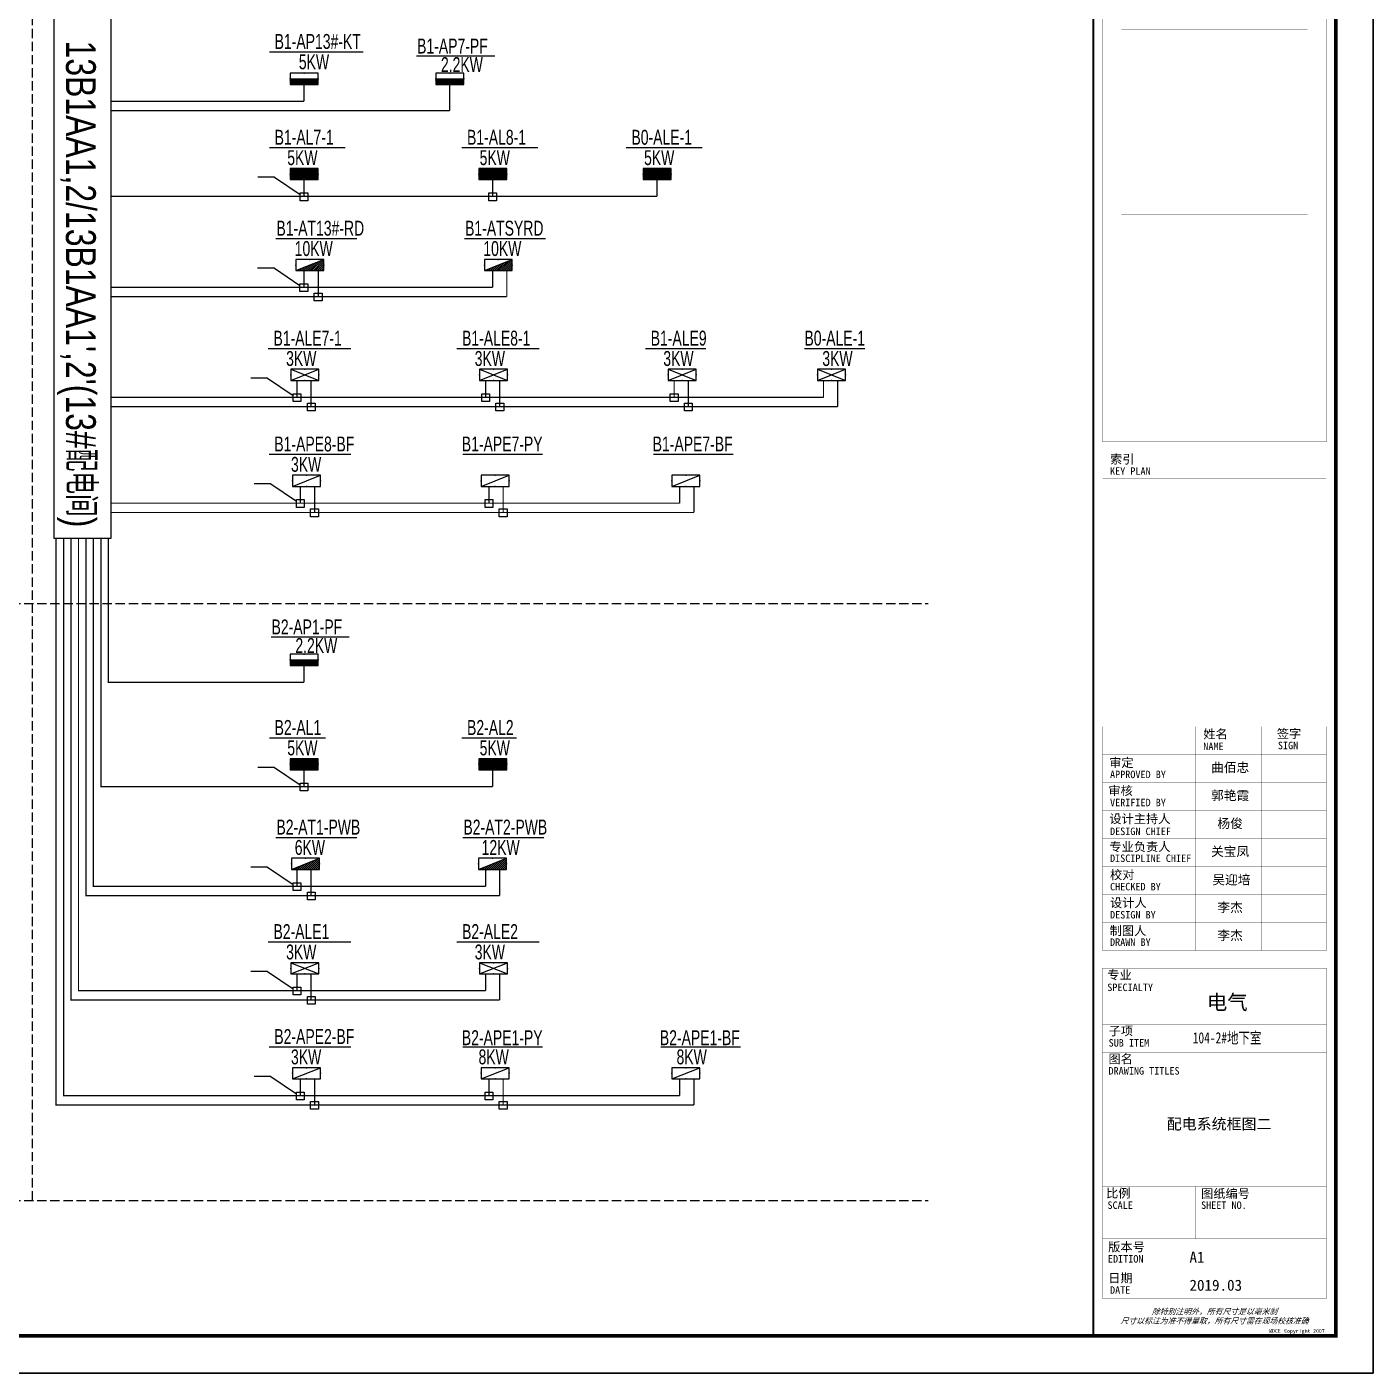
# Model space of a CAD drawing. Extents: x 776418 to 2076422, y -1170708 to 498544.
# Drawn here: x 956450 to 992531, y 120766 to 156843 of the extents above; entities that cross this region are included whole.
import ezdxf
from ezdxf.enums import TextEntityAlignment as Align

# ---------------------------------------------------------------- set-up
doc = ezdxf.new("R2010")
doc.units = 0
doc.header["$LTSCALE"] = 1000
doc.header["$MEASUREMENT"] = 0
doc.linetypes.add('DASH', pattern=[0.35, 0.25, -0.1])
doc.layers.get('0').update_dxf_attribs({"linetype": 'CONTINUOUS'})
for name, color, linetype in [('DIM-动力', 3, 'CONTINUOUS'), ('DOTLN', 2, 'DASH'), ('EL-TEXT', 3, 'CONTINUOUS'), ('EQUIP-箱柜', 3, 'CONTINUOUS'), ('SHEET_LINE', 6, 'CONTINUOUS'), ('SHEET_TEXT', 7, 'CONTINUOUS'), ('TEL_TEXT', 3, 'CONTINUOUS'), ('TEL_TITLE', 7, 'CONTINUOUS'), ('WIRE-动力', 2, 'CONTINUOUS'), ('WIRE-系统', 4, 'CONTINUOUS'), ('WIRE-通讯', 4, 'CONTINUOUS'), ('字', 7, 'CONTINUOUS')]:
    doc.layers.add(name, color=color, linetype=linetype)
doc.styles.add('_JD', font='ros.shx', dxfattribs={"width": 0.8, "bigfont": 'JD.shx'})
doc.styles.add('_TCH_LABEL', font='COMPLEX', dxfattribs={"bigfont": 'GBCBIG'})
doc.styles.add('华文细黑', font='STXIHEI.TTF')

# ---------------------------------------------------------------- blocks, each defined once
blk = doc.blocks.new('*X1')
at = {"color": 0}
for p, q in [((-250, 33), (-83, 200)), ((-250, 68), (-118, 200)), ((-250, 104), (-154, 200)), ((-250, 139), (-189, 200)), ((-250, 174), (-224, 200)), ((-247, 0), (-47, 200)), ((-212, 0), (-12, 200)), ((-177, 0), (23, 200)), ((-141, 0), (59, 200)), ((-106, 0), (94, 200)), ((-71, 0), (129, 200)), ((-35, 0), (165, 200)), ((0, 0), (200, 200)), ((35, 0), (235, 200)), ((71, 0), (250, 179)), ((106, 0), (250, 144)), ((141, 0), (250, 109)), ((177, 0), (250, 73)), ((212, 0), (250, 38)), ((247, 0), (250, 3))]:
    blk.add_line(p, q, dxfattribs=at)
blk = doc.blocks.new('$equip$00001421')
for p, q in [((0.75, 0.6), (-0.75, 0.6)), ((-0.75, 0.6), (-0.75, 0)), ((-0.75, 0), (0.75, 0)), ((0.75, 0), (0.75, 0.6))]:
    blk.add_line(p, q)
at = {"const_width": 0.6}
blk.add_lwpolyline([(-0.75, 0.3), (0.75, 0.3)], dxfattribs=at)
for p in [(-0.75, 0.3), (0, 0.6), (0, 0), (0.75, 0.3)]:
    blk.add_point(p)
at = {"xscale": 0.00300000000061118, "yscale": 0.00300000000061118, "zscale": 0.00300000000061118}
blk.add_blockref('*X1', (0, 0), dxfattribs=at)
at = {"style": '_TCH_LABEL', "flags": 9}
blk.add_attdef('A', (0, 0), '', height=0.00002, dxfattribs=at)
blk = doc.blocks.new('$equip$00001424')
for p, q in [((-0.75, 0), (0.75, 0.6)), ((-0.75, 0.6), (0.75, 0)), ((0.75, 0.6), (-0.75, 0.6)), ((-0.75, 0.6), (-0.75, 0)), ((-0.75, 0), (0.75, 0)), ((0.75, 0), (0.75, 0.6))]:
    blk.add_line(p, q)
for p in [(-0.75, 0.3), (0, 0.6), (0, 0), (0.75, 0.3)]:
    blk.add_point(p)
at = {"style": '_TCH_LABEL', "flags": 9}
blk.add_attdef('A', (0, 0), '', height=0.00002, dxfattribs=at)
blk = doc.blocks.new('$equip$00001416')
for p, q in [((0.75, 0.6), (-0.75, 0.6)), ((-0.75, 0), (0.75, 0.6)), ((-0.75, 0.6), (-0.75, 0)), ((-0.75, 0), (0.75, 0)), ((0.75, 0), (0.75, 0.6))]:
    blk.add_line(p, q)
for p in [(-0.75, 0.3), (0, 0.6), (0, 0), (0.75, 0.3)]:
    blk.add_point(p)
at = {"style": '_TCH_LABEL', "flags": 9}
blk.add_attdef('A', (0, 0), '', height=0.00002, dxfattribs=at)
blk = doc.blocks.new('*X10')
at = {"color": 0}
for p, q in [((-247, 0), (-246, 2)), ((-212, 0), (-187, 25)), ((-177, 0), (-128, 49)), ((-141, 0), (-69, 72)), ((-106, 0), (-10, 96)), ((-71, 0), (49, 120)), ((-35, 0), (108, 143)), ((0, 0), (167, 167)), ((35, 0), (226, 190)), ((71, 0), (250, 179)), ((106, 0), (250, 144)), ((141, 0), (250, 109)), ((177, 0), (250, 73)), ((212, 0), (250, 38)), ((247, 0), (250, 3))]:
    blk.add_line(p, q, dxfattribs=at)
blk = doc.blocks.new('$equip$00001425')
for p, q in [((-0.75, 0), (0.75, 0.6)), ((0.75, 0.6), (-0.75, 0.6)), ((-0.75, 0.6), (-0.75, 0)), ((-0.75, 0), (0.75, 0)), ((0.75, 0), (0.75, 0.6))]:
    blk.add_line(p, q)
for p in [(-0.75, 0.3), (0, 0.6), (0, 0), (0.75, 0.3)]:
    blk.add_point(p)
blk.add_solid([(-0.75, 0), (0.75, 0), (0.75, 0.6)])
at = {"xscale": 0.00300000000061118, "yscale": 0.00300000000061118, "zscale": 0.00300000000061118}
blk.add_blockref('*X10', (0, 0), dxfattribs=at)
at = {"style": '_TCH_LABEL', "flags": 9}
blk.add_attdef('A', (0, 0), '', height=0.00002, dxfattribs=at)
blk = doc.blocks.new('*X12')
at = {"color": 0}
for p, q in [((-250, 33), (-183, 100)), ((-250, 68), (-218, 100)), ((-247, 0), (-147, 100)), ((-212, 0), (-112, 100)), ((-177, 0), (-77, 100)), ((-141, 0), (-41, 100)), ((-106, 0), (-6, 100)), ((-71, 0), (29, 100)), ((-35, 0), (65, 100)), ((0, 0), (100, 100)), ((35, 0), (135, 100)), ((71, 0), (171, 100)), ((106, 0), (206, 100)), ((141, 0), (241, 100)), ((177, 0), (250, 73)), ((212, 0), (250, 38)), ((247, 0), (250, 3))]:
    blk.add_line(p, q, dxfattribs=at)
blk = doc.blocks.new('$equip$00001414')
for p, q in [((0.75, 0.6), (-0.75, 0.6)), ((-0.75, 0.6), (-0.75, 0)), ((-0.75, 0.3), (0.75, 0.3)), ((-0.75, 0), (0.75, 0)), ((0.75, 0), (0.75, 0.6))]:
    blk.add_line(p, q)
at = {"const_width": 0.3}
blk.add_lwpolyline([(-0.75, 0.15), (0.75, 0.15)], dxfattribs=at)
for p in [(-0.75, 0.3), (0, 0.6), (0, 0), (0.75, 0.3)]:
    blk.add_point(p)
at = {"xscale": 0.00300000000061118, "yscale": 0.00300000000061118, "zscale": 0.00300000000061118}
blk.add_blockref('*X12', (0, 0), dxfattribs=at)
at = {"style": '_TCH_LABEL', "flags": 9}
blk.add_attdef('A', (0, 0), '', height=0.00002, dxfattribs=at)
blk = doc.blocks.new('A$C00115E70')
at = {"layer": 'WIRE-通讯', "ltscale": 0.001}
blk.add_lwpolyline([(-84100, 59400), (0, 59400), (0, 0), (-84100, 0)], close=True, dxfattribs=at)
blk = doc.blocks.new('WDCE Copyright200X')
at = {"const_width": 0.016}
blk.add_lwpolyline([(-10.6, 1.26, 1), (-11.4, 1.26, 1)], format="xyb", close=True, dxfattribs=at)
at = {"style": '华文细黑'}
for s, p in [('WDCE ', (-11.46, 0.5)), ('     Copyright ', (-3.51, 0.5))]:
    blk.add_text(s, height=1, dxfattribs=at).set_placement(p, align=Align.BOTTOM_RIGHT)
blk.add_text('c', height=0.6, dxfattribs=at).set_placement((-11.04, 1.35), align=Align.MIDDLE_CENTER)
blk.add_attdef('200X', text='', height=1, dxfattribs=at).set_placement((-0.45, 0.5), align=Align.BOTTOM_RIGHT)
blk = doc.blocks.new('A$C51FB5BAD')
at = {"layer": 'SHEET_LINE', "const_width": 50}
blk.add_lwpolyline([(-6500, -57400), (0, -57400), (0, -6150), (-6500, -6150)], close=True, dxfattribs=at)
at = {"layer": 'SHEET_LINE', "const_width": 5}
for points in [[(-6250, -15740), (-6250, -33443)], [(-6250, -33443), (-250, -33443), (-250, -15740)], [(-5750, -22389), (-750, -22389)], [(-5750, -27343), (-750, -27343)], [(-5750, -32740), (-750, -32740)], [(-6250, -33443), (-250, -33443)], [(-6250, -34426), (-250, -34426)], [(-6250, -47074), (-250, -47074), (-250, -41074), (-6250, -41074), (-6250, -47074)], [(-3750, -41074), (-3750, -47074)], [(-2000, -41074), (-2000, -47074)], [(-6250, -41824), (-250, -41824)], [(-6250, -42574), (-250, -42574)], [(-6250, -43324), (-250, -43324)], [(-6250, -44074), (-250, -44074)], [(-6250, -44824), (-250, -44824)], [(-6250, -45574), (-250, -45574)], [(-6250, -46324), (-250, -46324)], [(-6250, -47550), (-250, -47550), (-250, -56400), (-6250, -56400), (-6250, -47550)], [(-6250, -49050), (-250, -49050)], [(-6250, -49800), (-250, -49800)], [(-6250, -53400), (-250, -53400)], [(-3750, -53400), (-3750, -54800)], [(-6250, -54800), (-250, -54800)], [(-6250, -55600), (-250, -55600)]]:
    blk.add_lwpolyline(points, dxfattribs=at)
at = {"layer": 'SHEET_TEXT', "xscale": 100, "yscale": 100, "zscale": 100}
blk.add_blockref('WDCE Copyright200X', (-250, -57400), dxfattribs=at).add_auto_attribs({'200X': '2007'})
at = {"layer": 'SHEET_TEXT', "style": '华文细黑'}
for s, height, p in [('索引', 240, (-6050, -33786)), ('KEY PLAN', 200, (-6050, -34126)), ('姓名', 240, (-3550, -41153)), ('签字', 240, (-1581, -41143)), ('SIGN', 200, (-1550, -41480)), ('NAME', 200, (-3550, -41504)), ('审定', 240, (-6073, -41919)), ('APPROVED BY', 200, (-6050, -42256)), ('审核', 240, (-6095, -42671)), ('VERIFIED BY', 200, (-6050, -43009)), ('设计主持人', 240, (-6068, -43424)), ('DESIGN CHIEF', 200, (-6050, -43781)), ('专业负责人', 240, (-6067, -44174)), ('DISCIPLINE CHIEF', 200, (-6050, -44502)), ('校对', 240, (-6050, -44924)), ('CHECKED BY', 200, (-6050, -45263)), ('设计人', 240, (-6050, -45674)), ('DESIGN BY', 200, (-6050, -46017)), ('制图人', 240, (-6061, -46424)), ('DRAWN BY', 200, (-6050, -46750)), ('专业', 240, (-6123, -47607)), ('SPECIALTY', 200, (-6123, -47962)), ('子项', 240, (-6088, -49108)), ('SUB ITEM', 200, (-6088, -49450)), ('图名', 240, (-6091, -49859)), ('DRAWING TITLES', 200, (-6091, -50200)), ('比例', 240, (-6156, -53458)), ('图纸编号', 240, (-3610, -53468)), ('SCALE', 200, (-6119, -53800)), ('SHEET NO.', 200, (-3610, -53800)), ('版本号', 240, (-6100, -54897)), ('EDITION', 200, (-6106, -55239)), ('日期', 240, (-6100, -55732)), ('DATE', 200, (-6050, -56074))]:
    blk.add_text(s, height=height, dxfattribs=at).set_placement(p, align=Align.TOP_LEFT)
at = {"layer": 'SHEET_TEXT', "style": '华文细黑', "oblique": 20}
for s, p in [('尺寸以标注为准不得量取，所有尺寸需在现场校核准确', (-3250, -57000)), ('除特别注明外，所有尺寸是以毫米制', (-3250, -56750))]:
    blk.add_text(s, height=150, dxfattribs=at).set_placement(p, align=Align.MIDDLE_CENTER)
at = {"layer": '字', "style": '华文细黑'}
for s, p in [('A1', (-3921, -55441)), ('2019.03', (-3921, -56193))]:
    blk.add_text(s, height=296.2, dxfattribs=at).set_placement(p)
at = {"layer": '字', "insert": (-2908, -48482), "char_height": 400, "width": 78154.16, "attachment_point": 5, "style": '华文细黑'}
blk.add_mtext('电气', dxfattribs=at)

msp = doc.modelspace()

# ---------------------------------------------------------------- linework, layer by layer
at = {"color": 7, "ltscale": 0.001}
for p, q in [((962949, 156179), (965459, 156179)), ((962949, 153611), (964984, 153611)), ((968106, 153611), (970141, 153611)), ((972513, 153611), (974548, 153611)), ((962949, 137793), (964449, 137793)), ((968106, 137793), (969571, 137793))]:
    msp.add_line(p, q, dxfattribs=at)
at = {"ltscale": 0.001}
for p, q in [((966896, 156068), (968988, 156068)), ((962994, 140499), (965086, 140499))]:
    msp.add_line(p, q, dxfattribs=at)
for points in [[(963775, 152395), (963983, 152395), (963983, 152187), (963775, 152187)], [(968831, 152395), (969039, 152395), (969039, 152187), (968831, 152187)], [(963768, 149959), (963976, 149959), (963976, 149751), (963768, 149751)], [(964151, 149709), (964359, 149709), (964359, 149501), (964151, 149501)], [(963584, 147012), (963792, 147012), (963792, 146804), (963584, 146804)], [(968640, 147012), (968848, 147012), (968848, 146804), (968640, 146804)], [(973693, 147012), (973901, 147012), (973901, 146804), (973693, 146804)], [(963966, 146762), (964174, 146762), (964174, 146554), (963966, 146554)], [(969022, 146762), (969230, 146762), (969230, 146554), (969022, 146554)], [(974075, 146762), (974283, 146762), (974283, 146554), (974075, 146554)], [(963673, 144176), (963881, 144176), (963881, 143968), (963673, 143968)], [(968728, 144176), (968936, 144176), (968936, 143968), (968728, 143968)], [(964055, 143926), (964263, 143926), (964263, 143718), (964055, 143718)], [(969111, 143926), (969319, 143926), (969319, 143718), (969111, 143718)], [(963775, 136578), (963983, 136578), (963983, 136370), (963775, 136370)], [(963584, 133909), (963792, 133909), (963792, 133701), (963584, 133701)], [(963966, 133659), (964174, 133659), (964174, 133451), (963966, 133451)], [(963584, 131108), (963792, 131108), (963792, 130900), (963584, 130900)], [(963966, 130858), (964174, 130858), (964174, 130650), (963966, 130650)], [(963673, 128296), (963881, 128296), (963881, 128088), (963673, 128088)], [(968728, 128296), (968936, 128296), (968936, 128088), (968728, 128088)], [(964055, 128046), (964263, 128046), (964263, 127838), (964055, 127838)], [(969111, 128046), (969319, 128046), (969319, 127838), (969111, 127838)]]:
    msp.add_lwpolyline(points, close=True)
at = {"layer": 'DIM-动力', "ltscale": 0.001}
msp.add_lwpolyline([(908431, 120766), (992531, 120766), (992531, 180166), (908431, 180166)], close=True, dxfattribs=at)
at = {"layer": 'DOTLN', "color": 8, "linetype": 'DASH'}
for p, q in [((956595, 125391), (956595, 175790)), ((911927, 141394), (980605, 141394)), ((911927, 125391), (980605, 125391))]:
    msp.add_line(p, q, dxfattribs=at)
at = {"layer": 'TEL_TEXT', "color": 7}
for p, q in [((963122, 151174), (965291, 151174)), ((968178, 151174), (970347, 151174)), ((962918, 148228), (965128, 148228)), ((967973, 148228), (970183, 148228)), ((973029, 148228), (974644, 148228)), ((977290, 148228), (978905, 148228)), ((962941, 145391), (965131, 145391)), ((968133, 145391), (970266, 145391)), ((973248, 145391), (975381, 145391)), ((963122, 135124), (965291, 135124)), ((968133, 135124), (970302, 135124)), ((962918, 132323), (965128, 132323)), ((967973, 132323), (970183, 132323)), ((962941, 129511), (965131, 129511)), ((968133, 129511), (970266, 129511)), ((973440, 129511), (975573, 129511))]:
    msp.add_line(p, q, dxfattribs=at)
at = {"layer": 'TEL_TITLE'}
msp.add_lwpolyline([(908431, 120766), (992531, 120766), (992531, 180166), (908431, 180166)], close=True, dxfattribs=at)
at = {"layer": 'TEL_TITLE', "const_width": 100}
msp.add_lwpolyline([(910931, 121766), (991531, 121766), (991531, 179166), (910931, 179166)], close=True, dxfattribs=at)
at = {"layer": 'WIRE-动力', "ltscale": 0.001}
msp.add_lwpolyline([(958696, 157412), (958696, 143137), (957176, 143137), (957176, 157412)], dxfattribs=at)
at = {"layer": 'WIRE-系统'}
for p, q in [((963090, 152815), (962640, 152815)), ((963090, 152815), (963775, 152350)), ((963082, 150379), (962633, 150379)), ((963082, 150379), (963768, 149914)), ((962898, 147432), (962448, 147432)), ((962898, 147432), (963584, 146967)), ((962987, 144596), (962537, 144596)), ((962987, 144596), (963673, 144131)), ((963090, 136997), (962640, 136997)), ((963090, 136997), (963775, 136532)), ((962898, 134328), (962448, 134328)), ((962898, 134328), (963584, 133863)), ((962898, 131528), (962448, 131528)), ((962898, 131528), (963584, 131063)), ((962987, 128715), (962537, 128715)), ((962987, 128715), (963673, 128250))]:
    msp.add_line(p, q, dxfattribs=at)
at = {"layer": 'WIRE-系统', "const_width": 35}
for points in [[(963879, 155301), (963879, 154851)], [(967781, 155300), (967781, 154600)], [(963879, 154851), (958696, 154851)], [(967781, 154600), (958696, 154600)], [(963879, 152750), (963879, 152300)], [(968935, 152750), (968935, 152300)], [(973342, 152750), (973342, 152300)], [(973342, 152300), (958696, 152300)], [(963879, 150313), (963879, 149863)], [(968935, 150313), (968935, 149863)], [(968935, 149863), (958696, 149863)], [(963688, 147367), (963688, 146917)], [(968743, 147367), (968743, 146917)], [(973798, 147367), (973798, 146917)], [(977801, 147367), (977801, 146917)], [(977801, 146917), (958696, 146917)], [(963777, 144530), (963777, 144080)], [(964159, 144530), (964159, 143830)], [(968832, 144530), (968832, 144080)], [(969215, 144530), (969215, 143830)], [(973947, 144530), (973947, 144080)], [(974329, 144530), (974329, 143830)], [(973947, 144080), (958696, 144080)], [(957432, 143137), (957432, 128200), (973947, 128200)], [(957832, 143137), (957832, 131012), (968743, 131012)], [(958232, 143137), (958232, 133813), (968743, 133813)], [(968935, 136482), (958432, 136482), (958432, 143137)], [(963879, 139282), (958632, 139282), (958632, 143137)], [(963879, 139732), (963879, 139282)], [(963879, 136932), (963879, 136482)], [(968935, 136932), (968935, 136482)], [(963688, 134263), (963688, 133813)], [(968743, 134263), (968743, 133813)], [(963688, 131462), (963688, 131012)], [(968743, 131462), (968743, 131012)], [(963777, 128650), (963777, 128200)], [(964159, 128650), (964159, 127950)], [(968832, 128650), (968832, 128200)], [(969215, 128650), (969215, 127950)], [(973947, 128650), (973947, 128200)], [(974329, 128650), (974329, 127950)]]:
    msp.add_lwpolyline(points, dxfattribs=at)
at = {"layer": 'WIRE-系统', "linetype": 'DASH', "const_width": 35}
for points in [[(964258, 150313), (964258, 149613)], [(969313, 150313), (969313, 149613)], [(969313, 149613), (958696, 149613)], [(964066, 147367), (964066, 146667)], [(969121, 147367), (969121, 146667)], [(974176, 147367), (974176, 146667)], [(978180, 147367), (978180, 146667)], [(978180, 146667), (958696, 146667)], [(974329, 143830), (958696, 143830)], [(974329, 127950), (957232, 127950), (957232, 143137)], [(969121, 130762), (957632, 130762), (957632, 143137)], [(969121, 133563), (958032, 133563), (958032, 143137)], [(964066, 134263), (964066, 133563)], [(969121, 134263), (969121, 133563)], [(964066, 131462), (964066, 130762)], [(969121, 131462), (969121, 130762)]]:
    msp.add_lwpolyline(points, dxfattribs=at)

# ---------------------------------------------------------------- block references
msp.add_blockref('A$C51FB5BAD', (991531, 179166))
at = {"layer": 'EQUIP-箱柜', "xscale": 500, "yscale": 500, "zscale": 500}
for name, p in [('$equip$00001414', (963879, 155301)), ('$equip$00001414', (967781, 155300)), ('$equip$00001425', (964029, 150313)), ('$equip$00001425', (969085, 150313)), ('$equip$00001416', (963945, 144530)), ('$equip$00001416', (969000, 144530)), ('$equip$00001416', (974115, 144530)), ('$equip$00001414', (963879, 139732)), ('$equip$00001425', (963917, 134263)), ('$equip$00001425', (968928, 134263)), ('$equip$00001416', (963945, 128650)), ('$equip$00001416', (969000, 128650)), ('$equip$00001416', (974115, 128650))]:
    msp.add_blockref(name, p, dxfattribs=at)
at = {"layer": 'EQUIP-箱柜', "ltscale": 0.001, "xscale": 500, "yscale": 500, "zscale": 500}
for name, p in [('$equip$00001421', (963879, 152750)), ('$equip$00001421', (968935, 152750)), ('$equip$00001421', (973342, 152750)), ('$equip$00001424', (963900, 147367)), ('$equip$00001424', (968956, 147367)), ('$equip$00001424', (974011, 147367)), ('$equip$00001424', (978014, 147367)), ('$equip$00001421', (963879, 136932)), ('$equip$00001421', (968935, 136932)), ('$equip$00001424', (963900, 131462)), ('$equip$00001424', (968956, 131462))]:
    msp.add_blockref(name, p, dxfattribs=at)
at = {"layer": 'WIRE-通讯', "ltscale": 0.001}
msp.add_blockref('A$C00115E70', (992531, 120766), dxfattribs=at)

# ---------------------------------------------------------------- texts
at = {"layer": 'EL-TEXT', "color": 255, "style": '华文细黑'}
msp.add_text('配电系统框图二', height=294, dxfattribs=at).set_placement((987001, 127295, 0))
at = {"layer": 'SHEET_TEXT', "style": '华文细黑'}
msp.add_text('吴迎培', height=250, dxfattribs=at).set_placement((988223, 134113), align=Align.TOP_LEFT)
for tag, p in [('曲佰忠', (988700, 137121)), ('郭艳霞', (988700, 136371)), ('杨俊', (988700, 135621)), ('关宝凤', (988700, 134871)), ('李杰', (988700, 133371)), ('李杰', (988700, 132621))]:
    msp.add_attdef(tag, text='', height=250, dxfattribs=at).set_placement(p, align=Align.TOP_CENTER)
at = {"layer": 'TEL_TEXT', "color": 7, "style": '_JD', "width": 0.7}
for s, p in [('B1-AP13#-KT', (963089, 156254)), ('B1-AP7-PF', (966908, 156131)), ('5KW', (963738, 155709)), ('2.2KW', (967547, 155634)), ('B1-AL7-1', (963089, 153686)), ('B1-AL8-1', (968246, 153686)), ('B0-ALE-1', (972653, 153686)), ('5KW', (963428, 153140)), ('5KW', (968584, 153140)), ('5KW', (972991, 153140)), ('B1-AT13#-RD', (963138, 151249)), ('B1-ATSYRD', (968194, 151249)), ('10KW', (963628, 150704)), ('10KW', (968683, 150704)), ('B1-ALE7-1', (963058, 148303)), ('B1-ALE8-1', (968113, 148303)), ('B1-ALE9', (973169, 148303)), ('B0-ALE-1', (977291, 148303)), ('3KW', (963397, 147757)), ('3KW', (968452, 147757)), ('3KW', (973507, 147757)), ('3KW', (977769, 147757)), ('B1-APE8-BF', (963081, 145466)), ('B1-APE7-PY', (968107, 145466)), ('B1-APE7-BF', (973222, 145466)), ('3KW', (963528, 144920)), ('B2-AP1-PF', (963007, 140563)), ('2.2KW', (963645, 140065)), ('B2-AL1', (963089, 137868)), ('B2-AL2', (968246, 137868)), ('5KW', (963428, 137322)), ('5KW', (968584, 137322)), ('B2-AT1-PWB', (963138, 135199)), ('B2-AT2-PWB', (968149, 135199)), ('6KW', (963628, 134653)), ('12KW', (968638, 134653)), ('B2-ALE1', (963058, 132398)), ('B2-ALE2', (968113, 132398)), ('3KW', (963397, 131852)), ('3KW', (968452, 131852)), ('B2-APE2-BF', (963081, 129586)), ('B2-APE1-PY', (968107, 129554)), ('B2-APE1-BF', (973415, 129554)), ('3KW', (963528, 129040)), ('8KW', (968555, 129040)), ('8KW', (973862, 129040))]:
    msp.add_text(s, height=400, dxfattribs=at).set_placement(p)
at = {"layer": 'TEL_TEXT', "style": '_JD', "width": 0.8}
msp.add_text("13B1AA1,2/13B1AA1',2'(13#配电间)", height=800, rotation=270, dxfattribs=at).set_placement((957496, 156478))
at = {"layer": '字', "style": '华文细黑', "width": 0.75}
msp.add_text('104-2#地下室', height=300, dxfattribs=at).set_placement((987698, 129602))

doc.saveas('drawing.dxf')
